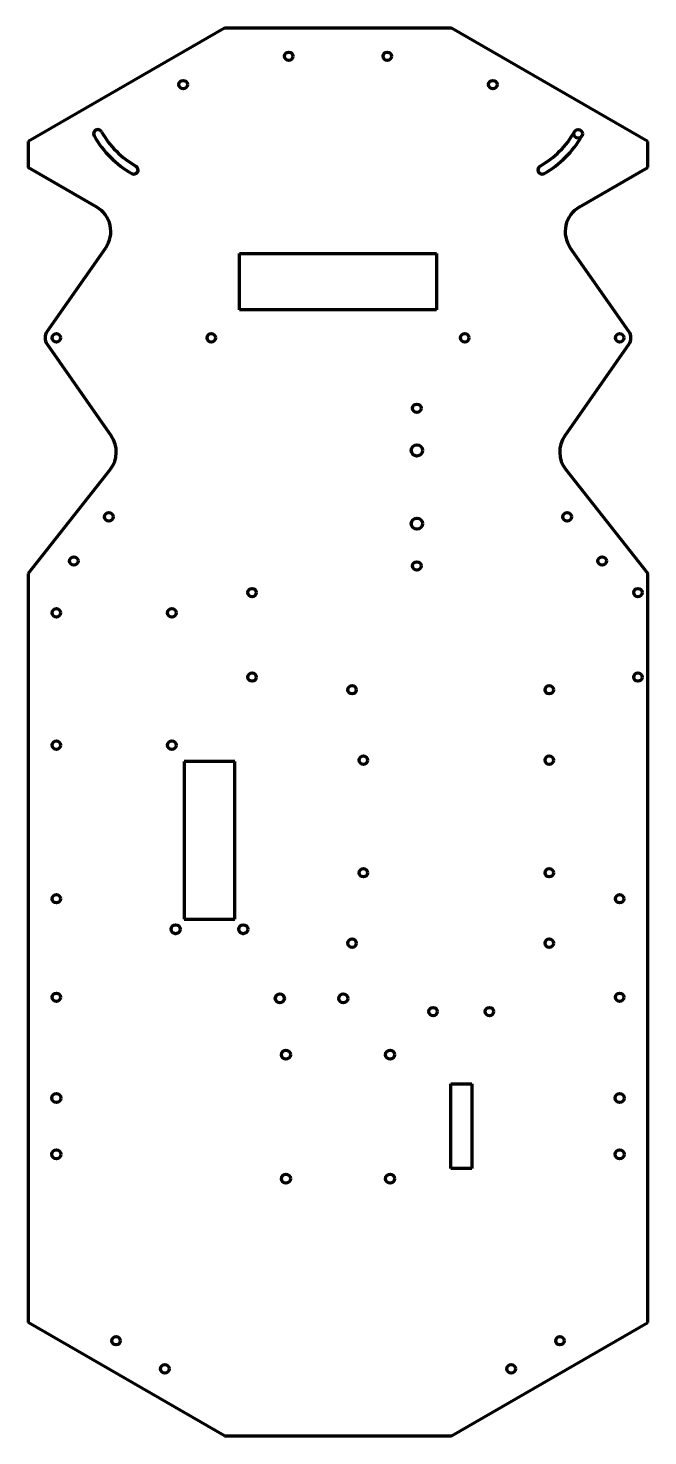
# Model space of a CAD drawing. Header units: millimetres. Extents: x -110 to 110, y -250 to 250.
import ezdxf

# ---------------------------------------------------------------- set-up
doc = ezdxf.new("R2010")
doc.units = ezdxf.units.MM
doc.layers.add('1', color=7, linetype='Continuous', true_color=0xffffff)

msp = doc.modelspace()

# ---------------------------------------------------------------- linework, layer by layer
at = {"layer": '1', "color": 173, "linetype": 'Continuous', "lineweight": 70}
for p, q in [((-40.262794, 250), (-110, 209.737206)), ((40.262794, 250), (-40.262794, 250)), ((110, 209.737206), (40.262794, 250)), ((-110, 209.737206), (-110, 200.469572)), ((110, 200.469572), (110, 209.737206)), ((-85.655285, 186.414145), (-110, 200.469572)), ((85.655285, 186.414145), (110, 200.469572)), ((-103.276608, 142.294306), (-82.463765, 172.018126)), ((-35, 170), (35, 170)), ((-35, 150), (-35, 170)), ((35, 170), (35, 150)), ((103.276608, 142.294306), (82.463765, 172.018126)), ((35, 150), (-35, 150)), ((-103.276608, 137.705694), (-80.504093, 105.183173)), ((103.276608, 137.705694), (80.504093, 105.183173)), ((-80.846586, 93.251218), (-110, 56.321115)), ((80.846586, 93.251218), (110, 56.321115)), ((-110, 56.321115), (-110, -209.737206)), ((110, -209.737206), (110, 56.321115)), ((-54.65, -10.536), (-54.65, -66.536)), ((-36.65, -10.536), (-54.65, -10.536)), ((-36.65, -66.536), (-36.65, -10.536)), ((-54.65, -66.536), (-36.65, -66.536)), ((40, -125), (47.5, -125)), ((40, -155), (40, -125)), ((47.5, -125), (47.5, -155)), ((47.5, -155), (40, -155)), ((-40.262794, -250), (-110, -209.737206)), ((40.262794, -250), (110, -209.737206)), ((-40.262794, -250), (40.262794, -250))]:
    msp.add_line(p, q, dxfattribs=at)
for centre, radius in [((-17.5, 240), 1.5), ((17.5, 240), 1.5), ((-54.975953, 229.958349), 1.5), ((54.975953, 229.958349), 1.5), ((85.286842, 212.458349), 1.5), ((-100, 140), 1.5), ((-45, 140), 1.5), ((45, 140), 1.5), ((100, 140), 1.5), ((28, 115), 1.5), ((28, 100), 2), ((-81.378076, 76.439004), 1.5), ((28, 74), 2), ((81.378076, 76.439004), 1.5), ((-93.770456, 60.740949), 1.5), ((28, 59), 1.5), ((93.770456, 60.740949), 1.5), ((-30.5, 49.5), 1.5), ((106.5, 49.5), 1.5), ((-100, 42.321115), 1.5), ((-59, 42.321115), 1.5), ((-30.5, 19.5), 1.5), ((106.5, 19.5), 1.5), ((5, 15), 1.5), ((75, 15), 1.5), ((-100, -4.678885), 1.5), ((-59, -4.678885), 1.5), ((9, -10), 1.5), ((75, -10), 1.5), ((9, -50), 1.5), ((75, -50), 1.5), ((-100, -59.208045), 1.5), ((100, -59.208045), 1.5), ((-57.65, -70.036), 1.6), ((-33.65, -70.036), 1.6), ((5, -75), 1.5), ((75, -75), 1.5), ((-100, -94.208045), 1.5), ((-20.65, -94.636), 1.6), ((1.85, -94.636), 1.6), ((100, -94.208045), 1.5), ((33.74, -99.303173), 1.5), ((53.74, -99.303173), 1.5), ((-18.514, -114.636), 1.6), ((18.514, -114.636), 1.6), ((-100, -130), 1.6), ((100, -130), 1.6), ((-100, -150), 1.6), ((100, -150), 1.6), ((-18.514, -158.664), 1.6), ((18.514, -158.664), 1.6), ((-78.791651, -216.208349), 1.5), ((78.791651, -216.208349), 1.5), ((-61.471143, -226.208349), 1.5), ((61.471143, -226.208349), 1.5)]:
    msp.add_circle(centre, radius, dxfattribs=at)
for centre, radius, start, end in [((-85.286842, 212.458349), 1.5, 30, 210), ((-54.975953, 229.958349), 36.5, 210, 240), ((-54.975953, 229.958349), 33.5, 210, 240), ((54.975953, 229.958349), 33.5, 300, 330), ((54.975953, 229.958349), 36.5, 300, 330), ((-72.475953, 199.64746), 1.5, 240, 60), ((72.475953, 199.64746), 1.5, 120, 300), ((-90.655285, 177.753891), 10, 325, 60), ((90.655285, 177.753891), 10, 120, 215), ((-100, 140), 4, 145, 215), ((100, 140), 4, 325, 35), ((-88.695614, 99.447408), 10, 321.711683, 35), ((88.695614, 99.447408), 10, 145, 218.288317)]:
    msp.add_arc(centre, radius, start, end, dxfattribs=at)

doc.saveas('drawing.dxf')
